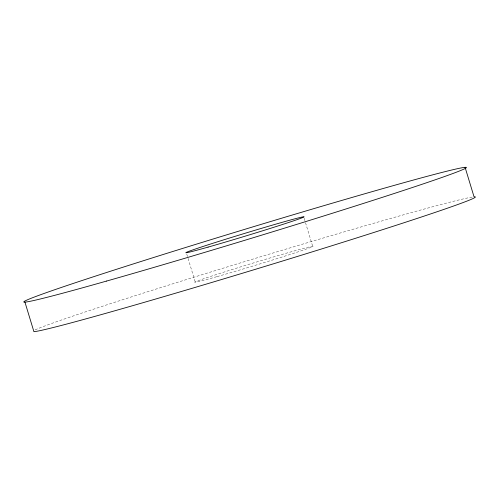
<?xml version="1.0" encoding="UTF-8"?>
<svg xmlns="http://www.w3.org/2000/svg" width="499" height="499" viewBox="0 0 499 499"><rect width="100%" height="100%" fill="white"/><g stroke="black" fill="none" stroke-linecap="round" stroke-linejoin="round"><path stroke-width="0.37" stroke-dasharray="2.5 1.87" d="M304.147 218.238L305.269 221.93M305.494 222.666L312.667 246.275M186.782 254.197L195.296 282.234M35.13 329.883A231.386 5.252 -16.9 0 1 254.097 258.738A231.386 5.252 -16.9 0 1 472.865 196.968M217.065 276.608A61.701 1.397 -16.9 0 0 312.343 246.756A61.701 1.397 -16.9 0 0 232.54 269.404A61.701 1.397 -16.9 0 0 217.065 276.608"/><path stroke-width="0.75" d="M465.08 167.321L474.05 196.831A231.386 5.252 -16.9 0 1 278.261 262.337A231.386 5.252 -16.9 0 1 33.92 331.679L24.95 302.169M106.574 281.062A231.386 5.252 -16.9 0 0 463.87 169.117A231.386 5.252 -16.9 0 0 164.608 254.047A231.386 5.252 -16.9 0 0 106.574 281.062M208.095 247.099A61.701 1.397 -16.9 0 0 303.38 217.246A61.701 1.397 -16.9 0 0 223.577 239.894A61.701 1.397 -16.9 0 0 208.095 247.099"/></g></svg>
